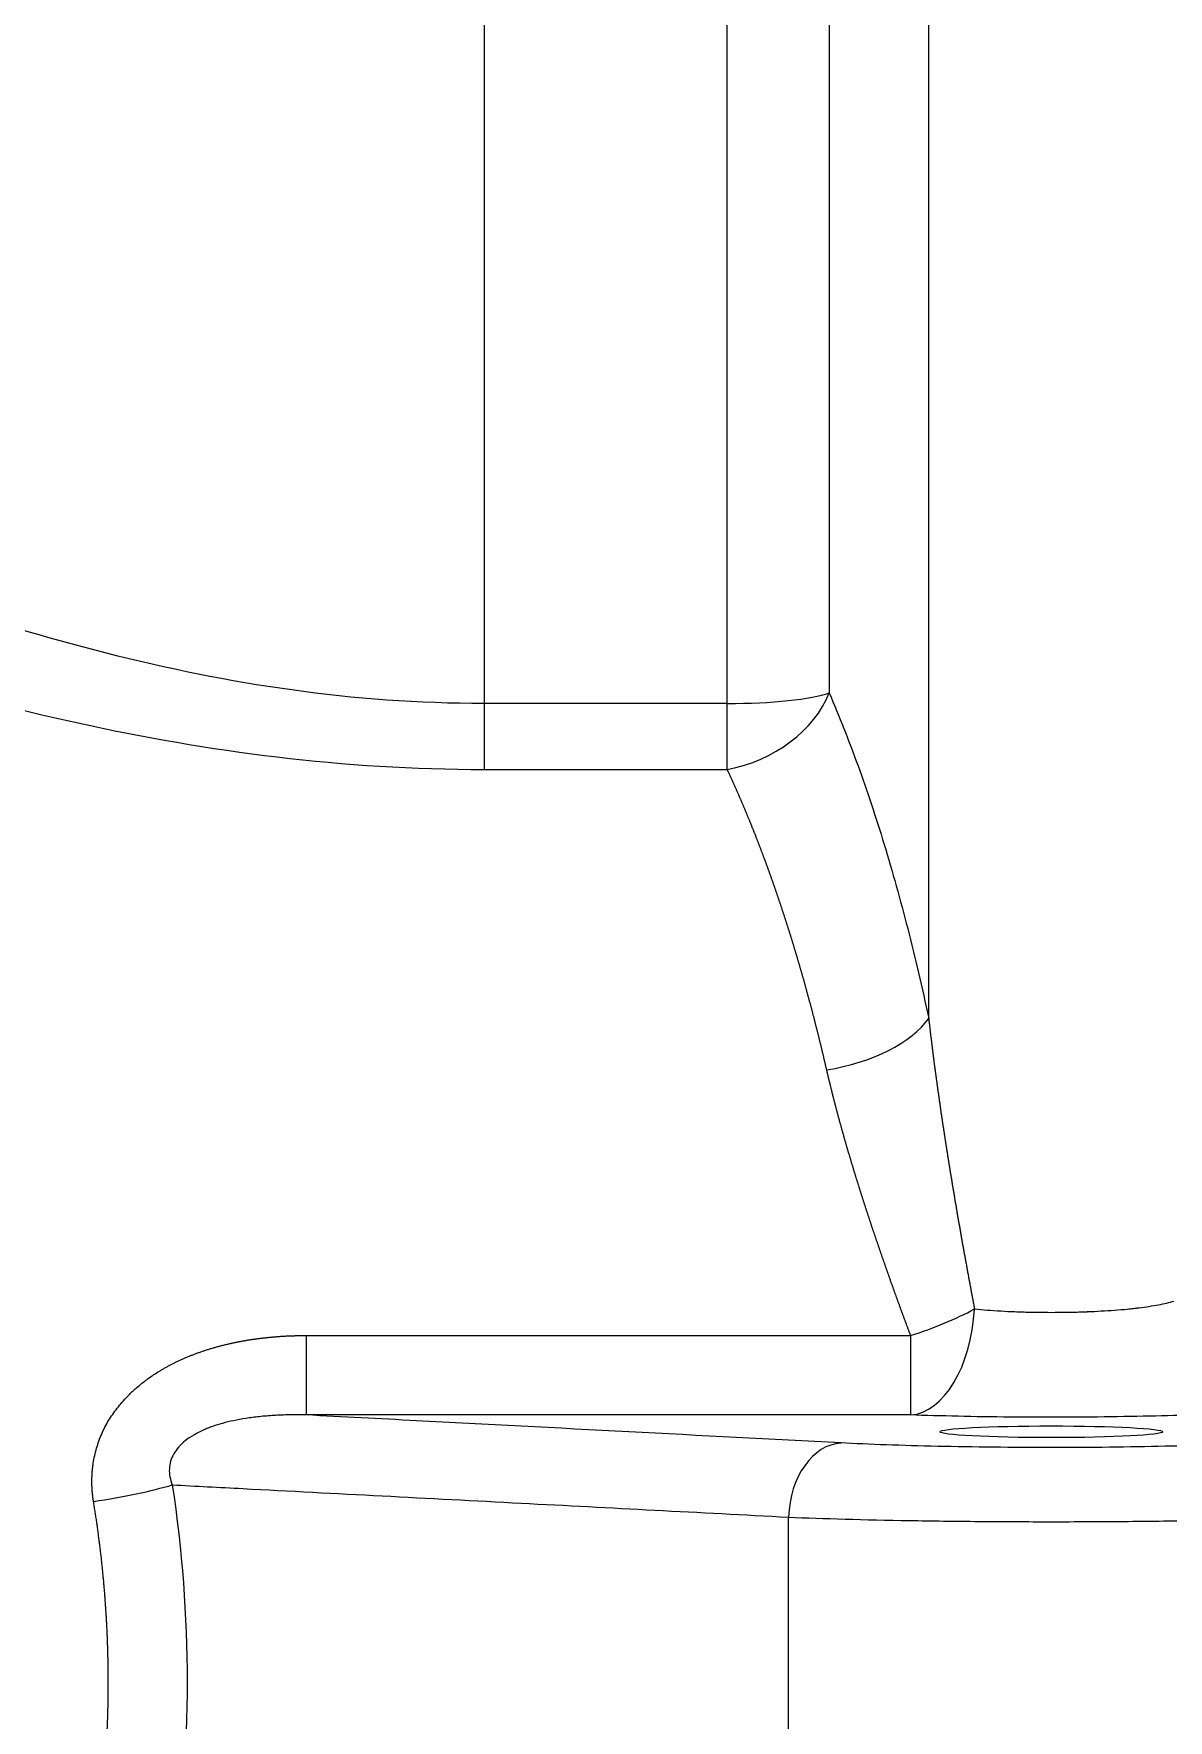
# Model space of a CAD drawing. Header units: millimetres. Extents: x 4664 to 8864, y -38 to 2932.
# Drawn here: x 7835.45 to 7848.75, y 2213.73 to 2233.5 of the extents above; entities that cross this region are included whole.
import ezdxf

# ---------------------------------------------------------------- set-up
doc = ezdxf.new("R2010")
doc.units = ezdxf.units.MM

msp = doc.modelspace()

# ---------------------------------------------------------------- linework, layer by layer
at = {"lineweight": 5}
for p, q in [((7840.732, 2287.073), (7840.732, 2224.879)), ((7843.582, 2224.879), (7843.582, 2287.073)), ((7844.776, 2286.546), (7844.776, 2225.776)), ((7845.942, 2221.962), (7845.942, 2274.057)), ((7843.582, 2225.652), (7840.732, 2225.652)), ((7840.732, 2224.879), (7843.582, 2224.879)), ((7838.645, 2218.243), (7838.645, 2217.312)), ((7838.645, 2218.243), (7845.73, 2218.243)), ((7845.73, 2218.243), (7845.73, 2217.312)), ((7845.73, 2217.312), (7838.645, 2217.312))]:
    msp.add_line(p, q, dxfattribs=at)
for centre, major_axis, ratio, start_param, end_param in [((7843.582, 2225.861), (1.306, 0), 0.160054, 4.712389, 5.867354), ((7843.582, 2225.861), (1.201, 0.512), 0.723925, 4.41285, 5.666922), ((7844.747, 2222.016), (1.278, 0.269), 0.496345, 4.608103, 5.802025), ((7845.73, 2218.616), (1.235, 0.424), 0.271308, 4.619582, 5.266853), ((7845.73, 2218.616), (-0.048, -1.305), 0.574398, 0.063979, 1.544556), ((7844.916, 2216.114), (-0.046, -0.869), 0.706622, 3.215624, 4.749405), ((7836.155, 2216.493), (1.291, 0.194), 0.147239, 4.690227, 5.486706)]:
    msp.add_ellipse(centre, major_axis=major_axis, ratio=ratio, start_param=start_param, end_param=end_param, dxfattribs=at)
msp.add_ellipse((7847.378, 2217.115), major_axis=(1.306, 0), ratio=0.052408, dxfattribs=at)
for points, knots in [([(7840.732, 2225.652), (7839.965, 2225.652), (7839.214, 2225.708), (7837.74, 2225.913), (7837.017, 2226.061), (7835.595, 2226.423), (7834.912, 2226.632), (7833.597, 2227.072), (7832.964, 2227.303), (7831.737, 2227.764), (7831.14, 2227.995), (7830.003, 2228.427), (7829.461, 2228.628), (7828.429, 2228.984), (7827.938, 2229.139), (7827.005, 2229.384), (7826.563, 2229.474), (7826.159, 2229.519)], [0, 0, 0, 0, 0.125, 0.125, 0.25, 0.25, 0.375, 0.375, 0.5, 0.5, 0.625, 0.625, 0.75, 0.75, 0.875, 0.875, 1, 1, 1, 1]), ([(7825.066, 2228.387), (7825.501, 2228.354), (7825.976, 2228.278), (7826.978, 2228.065), (7827.506, 2227.928), (7828.616, 2227.608), (7829.198, 2227.426), (7830.42, 2227.034), (7831.062, 2226.823), (7832.381, 2226.401), (7833.062, 2226.188), (7834.475, 2225.784), (7835.21, 2225.592), (7836.739, 2225.257), (7837.516, 2225.12), (7839.101, 2224.931), (7839.908, 2224.879), (7840.732, 2224.879)], [0, 0, 0, 0, 0.125, 0.125, 0.25, 0.25, 0.375, 0.375, 0.5, 0.5, 0.625, 0.625, 0.75, 0.75, 0.875, 0.875, 1, 1, 1, 1]), ([(7844.776, 2225.776), (7844.894, 2225.503), (7845.006, 2225.218), (7845.221, 2224.626), (7845.323, 2224.318), (7845.517, 2223.682), (7845.609, 2223.353), (7845.783, 2222.673), (7845.865, 2222.323), (7845.942, 2221.962)], [0, 0, 0, 0, 0.25, 0.25, 0.5, 0.5, 0.75, 0.75, 1, 1, 1, 1]), ([(7844.747, 2221.358), (7844.746, 2221.363), (7844.743, 2221.373), (7844.74, 2221.388), (7844.736, 2221.403), (7844.733, 2221.418), (7844.729, 2221.434), (7844.726, 2221.449), (7844.722, 2221.464), (7844.719, 2221.479), (7844.715, 2221.494), (7844.711, 2221.51), (7844.708, 2221.525), (7844.704, 2221.54), (7844.701, 2221.555), (7844.697, 2221.57), (7844.693, 2221.585), (7844.69, 2221.6), (7844.686, 2221.615), (7844.682, 2221.63), (7844.679, 2221.645), (7844.675, 2221.661), (7844.671, 2221.676), (7844.668, 2221.691), (7844.664, 2221.706), (7844.66, 2221.721), (7844.657, 2221.736), (7844.653, 2221.751), (7844.649, 2221.766), (7844.645, 2221.781), (7844.642, 2221.796), (7844.638, 2221.811), (7844.634, 2221.826), (7844.63, 2221.841), (7844.627, 2221.855), (7844.623, 2221.87), (7844.619, 2221.885), (7844.615, 2221.9), (7844.611, 2221.915), (7844.608, 2221.93), (7844.604, 2221.945), (7844.6, 2221.96), (7844.596, 2221.975), (7844.592, 2221.99), (7844.588, 2222.004), (7844.584, 2222.019), (7844.581, 2222.034), (7844.577, 2222.049), (7844.573, 2222.064), (7844.569, 2222.079), (7844.565, 2222.093), (7844.561, 2222.108), (7844.557, 2222.123), (7844.553, 2222.138), (7844.549, 2222.152), (7844.545, 2222.167), (7844.541, 2222.182), (7844.537, 2222.197), (7844.533, 2222.211), (7844.529, 2222.226), (7844.525, 2222.241), (7844.521, 2222.255), (7844.517, 2222.27), (7844.513, 2222.285), (7844.509, 2222.299), (7844.505, 2222.314), (7844.501, 2222.329), (7844.497, 2222.343), (7844.493, 2222.358), (7844.489, 2222.373), (7844.485, 2222.387), (7844.481, 2222.402), (7844.477, 2222.416), (7844.472, 2222.431), (7844.468, 2222.445), (7844.464, 2222.46), (7844.46, 2222.474), (7844.456, 2222.489), (7844.452, 2222.504), (7844.448, 2222.518), (7844.443, 2222.533), (7844.439, 2222.547), (7844.435, 2222.561), (7844.431, 2222.576), (7844.427, 2222.59), (7844.422, 2222.605), (7844.418, 2222.619), (7844.414, 2222.634), (7844.41, 2222.648), (7844.405, 2222.662), (7844.401, 2222.677), (7844.397, 2222.691), (7844.393, 2222.706), (7844.388, 2222.72), (7844.384, 2222.734), (7844.38, 2222.749), (7844.375, 2222.763), (7844.371, 2222.777), (7844.367, 2222.792), (7844.362, 2222.806), (7844.358, 2222.82), (7844.354, 2222.834), (7844.349, 2222.849), (7844.345, 2222.863), (7844.341, 2222.877), (7844.336, 2222.891), (7844.332, 2222.905), (7844.327, 2222.92), (7844.323, 2222.934), (7844.319, 2222.948), (7844.314, 2222.962), (7844.31, 2222.976), (7844.305, 2222.99), (7844.301, 2223.005), (7844.296, 2223.019), (7844.292, 2223.033), (7844.287, 2223.047), (7844.283, 2223.061), (7844.278, 2223.075), (7844.274, 2223.089), (7844.269, 2223.103), (7844.265, 2223.117), (7844.26, 2223.131), (7844.256, 2223.145), (7844.251, 2223.159), (7844.247, 2223.173), (7844.242, 2223.187), (7844.238, 2223.201), (7844.233, 2223.215), (7844.228, 2223.229), (7844.224, 2223.243), (7844.219, 2223.257), (7844.215, 2223.271), (7844.21, 2223.285), (7844.205, 2223.299), (7844.201, 2223.312), (7844.196, 2223.326), (7844.191, 2223.34), (7844.187, 2223.354), (7844.182, 2223.368), (7844.177, 2223.382), (7844.173, 2223.395), (7844.168, 2223.409), (7844.163, 2223.423), (7844.158, 2223.437), (7844.154, 2223.45), (7844.149, 2223.464), (7844.144, 2223.478), (7844.14, 2223.492), (7844.135, 2223.505), (7844.13, 2223.519), (7844.125, 2223.533), (7844.12, 2223.546), (7844.116, 2223.56), (7844.111, 2223.573), (7844.106, 2223.587), (7844.101, 2223.601), (7844.096, 2223.614), (7844.092, 2223.628), (7844.087, 2223.641), (7844.082, 2223.655), (7844.077, 2223.668), (7844.072, 2223.682), (7844.067, 2223.696), (7844.062, 2223.709), (7844.057, 2223.722), (7844.053, 2223.736), (7844.048, 2223.749), (7844.043, 2223.763), (7844.038, 2223.776), (7844.033, 2223.79), (7844.028, 2223.803), (7844.023, 2223.817), (7844.018, 2223.83), (7844.013, 2223.843), (7844.008, 2223.857), (7844.003, 2223.87), (7843.998, 2223.883), (7843.993, 2223.897), (7843.988, 2223.91), (7843.983, 2223.923), (7843.978, 2223.936), (7843.973, 2223.95), (7843.968, 2223.963), (7843.963, 2223.976), (7843.958, 2223.989), (7843.953, 2224.003), (7843.948, 2224.016), (7843.942, 2224.029), (7843.937, 2224.042), (7843.932, 2224.055), (7843.927, 2224.068), (7843.922, 2224.081), (7843.917, 2224.095), (7843.912, 2224.108), (7843.907, 2224.121), (7843.901, 2224.134), (7843.896, 2224.147), (7843.891, 2224.16), (7843.886, 2224.173), (7843.881, 2224.186), (7843.875, 2224.199), (7843.87, 2224.212), (7843.865, 2224.225), (7843.86, 2224.238), (7843.855, 2224.251), (7843.849, 2224.264), (7843.844, 2224.277), (7843.839, 2224.289), (7843.833, 2224.302), (7843.828, 2224.315), (7843.823, 2224.328), (7843.818, 2224.341), (7843.812, 2224.354), (7843.807, 2224.367), (7843.802, 2224.379), (7843.796, 2224.392), (7843.791, 2224.405), (7843.786, 2224.418), (7843.78, 2224.43), (7843.775, 2224.443), (7843.77, 2224.456), (7843.764, 2224.468), (7843.759, 2224.481), (7843.753, 2224.494), (7843.748, 2224.506), (7843.743, 2224.519), (7843.737, 2224.532), (7843.732, 2224.544), (7843.726, 2224.557), (7843.721, 2224.569), (7843.715, 2224.582), (7843.71, 2224.594), (7843.704, 2224.607), (7843.699, 2224.619), (7843.693, 2224.632), (7843.688, 2224.644), (7843.682, 2224.657), (7843.677, 2224.669), (7843.671, 2224.682), (7843.666, 2224.694), (7843.66, 2224.707), (7843.655, 2224.719), (7843.649, 2224.731), (7843.644, 2224.744), (7843.638, 2224.756), (7843.632, 2224.768), (7843.627, 2224.781), (7843.621, 2224.793), (7843.616, 2224.805), (7843.61, 2224.817), (7843.604, 2224.83), (7843.599, 2224.842), (7843.593, 2224.854), (7843.587, 2224.866), (7843.584, 2224.874), (7843.582, 2224.879)], [0, 0, 0, 0, 0.0038, 0.007601, 0.011403, 0.015206, 0.01901, 0.022815, 0.026621, 0.030428, 0.034236, 0.038046, 0.041856, 0.045667, 0.049479, 0.053293, 0.057107, 0.060922, 0.064739, 0.068556, 0.072375, 0.076194, 0.080015, 0.083837, 0.087659, 0.091483, 0.095308, 0.099134, 0.102961, 0.106789, 0.110618, 0.114448, 0.118279, 0.122111, 0.125944, 0.129778, 0.133613, 0.13745, 0.141287, 0.145125, 0.148965, 0.152805, 0.156647, 0.16049, 0.164333, 0.168178, 0.172024, 0.175871, 0.179719, 0.183568, 0.187418, 0.191269, 0.195121, 0.198974, 0.202828, 0.206684, 0.21054, 0.214398, 0.218256, 0.222116, 0.225976, 0.229838, 0.233701, 0.237565, 0.24143, 0.245296, 0.249163, 0.253031, 0.2569, 0.260771, 0.264642, 0.268514, 0.272388, 0.276263, 0.280138, 0.284015, 0.287893, 0.291772, 0.295652, 0.299533, 0.303415, 0.307298, 0.311183, 0.315068, 0.318954, 0.322842, 0.326731, 0.33062, 0.334511, 0.338403, 0.342296, 0.34619, 0.350085, 0.353982, 0.357879, 0.361777, 0.365677, 0.369577, 0.373479, 0.377382, 0.381286, 0.385191, 0.389097, 0.393004, 0.396912, 0.400822, 0.404732, 0.408644, 0.412556, 0.41647, 0.420385, 0.424301, 0.428218, 0.432136, 0.436055, 0.439976, 0.443897, 0.44782, 0.451744, 0.455668, 0.459594, 0.463521, 0.467449, 0.471379, 0.475309, 0.47924, 0.483173, 0.487106, 0.491041, 0.494977, 0.498914, 0.502852, 0.506791, 0.510732, 0.514673, 0.518616, 0.522559, 0.526504, 0.53045, 0.534397, 0.538345, 0.542294, 0.546245, 0.550196, 0.554149, 0.558103, 0.562058, 0.566014, 0.569971, 0.573929, 0.577888, 0.581849, 0.58581, 0.589773, 0.593737, 0.597702, 0.601668, 0.605635, 0.609604, 0.613573, 0.617544, 0.621516, 0.625489, 0.629463, 0.633438, 0.637414, 0.641391, 0.64537, 0.64935, 0.653331, 0.657313, 0.661296, 0.66528, 0.669265, 0.673252, 0.67724, 0.681228, 0.685218, 0.689209, 0.693202, 0.697195, 0.70119, 0.705185, 0.709182, 0.71318, 0.717179, 0.721179, 0.725181, 0.729183, 0.733187, 0.737192, 0.741198, 0.745205, 0.749213, 0.753223, 0.757233, 0.761245, 0.765258, 0.769272, 0.773287, 0.777304, 0.781321, 0.78534, 0.78936, 0.793381, 0.797403, 0.801426, 0.805451, 0.809476, 0.813503, 0.817531, 0.82156, 0.82559, 0.829622, 0.833655, 0.837688, 0.841723, 0.845759, 0.849797, 0.853835, 0.857875, 0.861915, 0.865957, 0.87, 0.874045, 0.87809, 0.882137, 0.886185, 0.890233, 0.894284, 0.898335, 0.902387, 0.906441, 0.910496, 0.914552, 0.918609, 0.922667, 0.926727, 0.930788, 0.934849, 0.938912, 0.942977, 0.947042, 0.951109, 0.955176, 0.959245, 0.963316, 0.967387, 0.971459, 0.975533, 0.979608, 0.983684, 0.987761, 0.99184, 0.995919, 1, 1, 1, 1]), ([(7845.942, 2221.962), (7845.942, 2221.956), (7845.944, 2221.944), (7845.945, 2221.927), (7845.947, 2221.91), (7845.95, 2221.892), (7845.952, 2221.875), (7845.954, 2221.857), (7845.956, 2221.839), (7845.958, 2221.822), (7845.96, 2221.804), (7845.962, 2221.786), (7845.964, 2221.768), (7845.966, 2221.751), (7845.968, 2221.733), (7845.971, 2221.715), (7845.973, 2221.697), (7845.975, 2221.679), (7845.977, 2221.66), (7845.98, 2221.642), (7845.982, 2221.624), (7845.984, 2221.606), (7845.986, 2221.588), (7845.989, 2221.569), (7845.991, 2221.551), (7845.993, 2221.532), (7845.996, 2221.514), (7845.998, 2221.495), (7846.001, 2221.477), (7846.003, 2221.458), (7846.005, 2221.44), (7846.008, 2221.421), (7846.01, 2221.402), (7846.013, 2221.383), (7846.015, 2221.364), (7846.018, 2221.345), (7846.02, 2221.327), (7846.023, 2221.308), (7846.025, 2221.288), (7846.028, 2221.269), (7846.031, 2221.25), (7846.033, 2221.231), (7846.036, 2221.212), (7846.039, 2221.193), (7846.041, 2221.173), (7846.044, 2221.154), (7846.047, 2221.134), (7846.049, 2221.115), (7846.052, 2221.095), (7846.055, 2221.076), (7846.058, 2221.056), (7846.06, 2221.037), (7846.063, 2221.017), (7846.066, 2220.997), (7846.069, 2220.977), (7846.072, 2220.957), (7846.075, 2220.937), (7846.077, 2220.917), (7846.08, 2220.897), (7846.083, 2220.877), (7846.086, 2220.857), (7846.089, 2220.837), (7846.092, 2220.817), (7846.095, 2220.797), (7846.098, 2220.776), (7846.101, 2220.756), (7846.104, 2220.736), (7846.107, 2220.715), (7846.11, 2220.695), (7846.114, 2220.674), (7846.117, 2220.654), (7846.12, 2220.633), (7846.123, 2220.612), (7846.126, 2220.592), (7846.129, 2220.571), (7846.133, 2220.55), (7846.136, 2220.529), (7846.139, 2220.508), (7846.142, 2220.487), (7846.146, 2220.466), (7846.149, 2220.445), (7846.152, 2220.424), (7846.155, 2220.403), (7846.159, 2220.382), (7846.162, 2220.361), (7846.166, 2220.339), (7846.169, 2220.318), (7846.172, 2220.297), (7846.176, 2220.275), (7846.179, 2220.254), (7846.183, 2220.232), (7846.186, 2220.211), (7846.19, 2220.189), (7846.193, 2220.167), (7846.197, 2220.145), (7846.2, 2220.124), (7846.204, 2220.102), (7846.208, 2220.08), (7846.211, 2220.058), (7846.215, 2220.036), (7846.218, 2220.014), (7846.222, 2219.992), (7846.226, 2219.97), (7846.229, 2219.948), (7846.233, 2219.926), (7846.237, 2219.903), (7846.241, 2219.881), (7846.244, 2219.859), (7846.248, 2219.836), (7846.252, 2219.814), (7846.256, 2219.791), (7846.26, 2219.769), (7846.264, 2219.746), (7846.267, 2219.723), (7846.271, 2219.701), (7846.275, 2219.678), (7846.279, 2219.655), (7846.283, 2219.632), (7846.287, 2219.609), (7846.291, 2219.587), (7846.295, 2219.564), (7846.299, 2219.541), (7846.303, 2219.517), (7846.307, 2219.494), (7846.311, 2219.471), (7846.315, 2219.448), (7846.319, 2219.425), (7846.323, 2219.401), (7846.328, 2219.378), (7846.332, 2219.355), (7846.336, 2219.331), (7846.34, 2219.308), (7846.344, 2219.284), (7846.349, 2219.26), (7846.353, 2219.237), (7846.357, 2219.213), (7846.361, 2219.189), (7846.366, 2219.165), (7846.37, 2219.142), (7846.374, 2219.118), (7846.379, 2219.094), (7846.383, 2219.07), (7846.387, 2219.046), (7846.392, 2219.022), (7846.396, 2218.997), (7846.401, 2218.973), (7846.405, 2218.949), (7846.409, 2218.925), (7846.414, 2218.9), (7846.418, 2218.876), (7846.423, 2218.852), (7846.428, 2218.827), (7846.432, 2218.803), (7846.437, 2218.778), (7846.441, 2218.753), (7846.446, 2218.729), (7846.45, 2218.704), (7846.455, 2218.679), (7846.46, 2218.654), (7846.464, 2218.629), (7846.469, 2218.605), (7846.474, 2218.58), (7846.477, 2218.563), (7846.478, 2218.555)], [0, 0, 0, 0, 0.005187, 0.010387, 0.0156, 0.020825, 0.026064, 0.031314, 0.036578, 0.041854, 0.047143, 0.052445, 0.05776, 0.063087, 0.068427, 0.073779, 0.079145, 0.084523, 0.089914, 0.095318, 0.100734, 0.106163, 0.111605, 0.11706, 0.122527, 0.128007, 0.1335, 0.139006, 0.144525, 0.150056, 0.1556, 0.161157, 0.166726, 0.172308, 0.177903, 0.183511, 0.189132, 0.194765, 0.200411, 0.20607, 0.211742, 0.217427, 0.223124, 0.228834, 0.234557, 0.240293, 0.246041, 0.251802, 0.257576, 0.263363, 0.269163, 0.274975, 0.2808, 0.286638, 0.292489, 0.298353, 0.304229, 0.310119, 0.316021, 0.321936, 0.327863, 0.333804, 0.339757, 0.345723, 0.351702, 0.357694, 0.363699, 0.369716, 0.375746, 0.381789, 0.387845, 0.393914, 0.399995, 0.40609, 0.412197, 0.418317, 0.42445, 0.430596, 0.436754, 0.442926, 0.44911, 0.455307, 0.461517, 0.46774, 0.473975, 0.480224, 0.486485, 0.492759, 0.499046, 0.505346, 0.511659, 0.517984, 0.524323, 0.530674, 0.537038, 0.543415, 0.549805, 0.556207, 0.562623, 0.569051, 0.575493, 0.581947, 0.588414, 0.594894, 0.601386, 0.607892, 0.61441, 0.620942, 0.627486, 0.634043, 0.640613, 0.647196, 0.653791, 0.6604, 0.667021, 0.673656, 0.680303, 0.686963, 0.693636, 0.700321, 0.70702, 0.713732, 0.720456, 0.727193, 0.733944, 0.740707, 0.747483, 0.754271, 0.761073, 0.767888, 0.774715, 0.781556, 0.788409, 0.795275, 0.802154, 0.809046, 0.815951, 0.822868, 0.829799, 0.836742, 0.843699, 0.850668, 0.85765, 0.864645, 0.871653, 0.878674, 0.885708, 0.892754, 0.899814, 0.906886, 0.913971, 0.921069, 0.92818, 0.935304, 0.942441, 0.949591, 0.956754, 0.963929, 0.971117, 0.978319, 0.985533, 0.99276, 1, 1, 1, 1]), ([(7845.73, 2218.243), (7845.728, 2218.249), (7845.724, 2218.26), (7845.718, 2218.277), (7845.711, 2218.294), (7845.705, 2218.311), (7845.699, 2218.328), (7845.693, 2218.345), (7845.686, 2218.361), (7845.68, 2218.378), (7845.674, 2218.395), (7845.668, 2218.412), (7845.662, 2218.428), (7845.655, 2218.445), (7845.649, 2218.462), (7845.643, 2218.478), (7845.637, 2218.495), (7845.631, 2218.511), (7845.625, 2218.528), (7845.619, 2218.544), (7845.613, 2218.561), (7845.607, 2218.577), (7845.601, 2218.594), (7845.595, 2218.61), (7845.589, 2218.627), (7845.583, 2218.643), (7845.577, 2218.659), (7845.571, 2218.676), (7845.565, 2218.692), (7845.559, 2218.708), (7845.553, 2218.725), (7845.548, 2218.741), (7845.542, 2218.757), (7845.536, 2218.773), (7845.53, 2218.789), (7845.524, 2218.805), (7845.519, 2218.822), (7845.513, 2218.838), (7845.507, 2218.854), (7845.501, 2218.87), (7845.496, 2218.886), (7845.49, 2218.902), (7845.484, 2218.918), (7845.479, 2218.934), (7845.473, 2218.95), (7845.467, 2218.965), (7845.462, 2218.981), (7845.456, 2218.997), (7845.451, 2219.013), (7845.445, 2219.029), (7845.44, 2219.045), (7845.434, 2219.06), (7845.429, 2219.076), (7845.423, 2219.092), (7845.418, 2219.107), (7845.412, 2219.123), (7845.407, 2219.139), (7845.401, 2219.154), (7845.396, 2219.17), (7845.391, 2219.185), (7845.385, 2219.201), (7845.38, 2219.217), (7845.374, 2219.232), (7845.369, 2219.247), (7845.364, 2219.263), (7845.359, 2219.278), (7845.353, 2219.294), (7845.348, 2219.309), (7845.343, 2219.324), (7845.338, 2219.34), (7845.332, 2219.355), (7845.327, 2219.37), (7845.322, 2219.386), (7845.317, 2219.401), (7845.312, 2219.416), (7845.307, 2219.431), (7845.302, 2219.446), (7845.296, 2219.461), (7845.291, 2219.476), (7845.286, 2219.492), (7845.281, 2219.507), (7845.276, 2219.522), (7845.271, 2219.537), (7845.266, 2219.552), (7845.261, 2219.567), (7845.256, 2219.582), (7845.251, 2219.596), (7845.247, 2219.611), (7845.242, 2219.626), (7845.237, 2219.641), (7845.232, 2219.656), (7845.227, 2219.671), (7845.222, 2219.685), (7845.217, 2219.7), (7845.213, 2219.715), (7845.208, 2219.73), (7845.203, 2219.744), (7845.198, 2219.759), (7845.194, 2219.774), (7845.189, 2219.788), (7845.184, 2219.803), (7845.18, 2219.817), (7845.175, 2219.832), (7845.17, 2219.846), (7845.166, 2219.861), (7845.161, 2219.875), (7845.156, 2219.89), (7845.152, 2219.904), (7845.147, 2219.918), (7845.143, 2219.933), (7845.138, 2219.947), (7845.134, 2219.961), (7845.129, 2219.976), (7845.125, 2219.99), (7845.12, 2220.004), (7845.116, 2220.018), (7845.111, 2220.033), (7845.107, 2220.047), (7845.102, 2220.061), (7845.098, 2220.075), (7845.094, 2220.089), (7845.089, 2220.103), (7845.085, 2220.117), (7845.081, 2220.131), (7845.076, 2220.145), (7845.072, 2220.159), (7845.068, 2220.173), (7845.064, 2220.187), (7845.059, 2220.201), (7845.055, 2220.215), (7845.051, 2220.229), (7845.047, 2220.243), (7845.043, 2220.257), (7845.038, 2220.27), (7845.034, 2220.284), (7845.03, 2220.298), (7845.026, 2220.312), (7845.022, 2220.325), (7845.018, 2220.339), (7845.014, 2220.353), (7845.01, 2220.366), (7845.006, 2220.38), (7845.002, 2220.393), (7844.998, 2220.407), (7844.994, 2220.421), (7844.99, 2220.434), (7844.986, 2220.448), (7844.982, 2220.461), (7844.978, 2220.474), (7844.974, 2220.488), (7844.971, 2220.501), (7844.967, 2220.515), (7844.963, 2220.528), (7844.959, 2220.541), (7844.955, 2220.555), (7844.951, 2220.568), (7844.948, 2220.581), (7844.944, 2220.594), (7844.94, 2220.608), (7844.936, 2220.621), (7844.933, 2220.634), (7844.929, 2220.647), (7844.925, 2220.66), (7844.922, 2220.673), (7844.918, 2220.686), (7844.915, 2220.699), (7844.911, 2220.712), (7844.907, 2220.725), (7844.904, 2220.738), (7844.9, 2220.751), (7844.897, 2220.764), (7844.893, 2220.777), (7844.89, 2220.79), (7844.886, 2220.803), (7844.883, 2220.816), (7844.879, 2220.828), (7844.876, 2220.841), (7844.872, 2220.854), (7844.869, 2220.867), (7844.866, 2220.879), (7844.862, 2220.892), (7844.859, 2220.905), (7844.856, 2220.917), (7844.852, 2220.93), (7844.849, 2220.943), (7844.846, 2220.955), (7844.843, 2220.968), (7844.839, 2220.98), (7844.836, 2220.993), (7844.833, 2221.005), (7844.83, 2221.018), (7844.826, 2221.03), (7844.823, 2221.043), (7844.82, 2221.055), (7844.817, 2221.067), (7844.814, 2221.08), (7844.811, 2221.092), (7844.808, 2221.104), (7844.805, 2221.117), (7844.802, 2221.129), (7844.799, 2221.141), (7844.796, 2221.153), (7844.793, 2221.166), (7844.79, 2221.178), (7844.787, 2221.19), (7844.784, 2221.202), (7844.781, 2221.214), (7844.778, 2221.226), (7844.775, 2221.238), (7844.772, 2221.25), (7844.769, 2221.262), (7844.766, 2221.274), (7844.764, 2221.286), (7844.761, 2221.298), (7844.758, 2221.31), (7844.755, 2221.322), (7844.752, 2221.334), (7844.75, 2221.346), (7844.748, 2221.354), (7844.747, 2221.358)], [0, 0, 0, 0, 0.005293, 0.01058, 0.015861, 0.021134, 0.026402, 0.031663, 0.036918, 0.042166, 0.047407, 0.052642, 0.057871, 0.063093, 0.068309, 0.073519, 0.078722, 0.083918, 0.089108, 0.094292, 0.099469, 0.10464, 0.109804, 0.114962, 0.120113, 0.125258, 0.130397, 0.135529, 0.140655, 0.145774, 0.150887, 0.155993, 0.161093, 0.166187, 0.171274, 0.176354, 0.181429, 0.186497, 0.191558, 0.196613, 0.201662, 0.206704, 0.21174, 0.216769, 0.221792, 0.226809, 0.231819, 0.236823, 0.241821, 0.246812, 0.251796, 0.256775, 0.261746, 0.266712, 0.271671, 0.276624, 0.28157, 0.28651, 0.291443, 0.296371, 0.301291, 0.306206, 0.311114, 0.316015, 0.320911, 0.3258, 0.330682, 0.335558, 0.340428, 0.345292, 0.350149, 0.355, 0.359844, 0.364682, 0.369514, 0.374339, 0.379158, 0.383971, 0.388777, 0.393577, 0.39837, 0.403158, 0.407938, 0.412713, 0.417481, 0.422243, 0.426999, 0.431748, 0.436491, 0.441227, 0.445958, 0.450682, 0.455399, 0.460111, 0.464816, 0.469514, 0.474207, 0.478893, 0.483572, 0.488246, 0.492913, 0.497574, 0.502228, 0.506877, 0.511518, 0.516154, 0.520783, 0.525406, 0.530023, 0.534634, 0.539238, 0.543836, 0.548427, 0.553013, 0.557592, 0.562165, 0.566731, 0.571291, 0.575845, 0.580393, 0.584935, 0.58947, 0.593999, 0.598521, 0.603038, 0.607548, 0.612052, 0.61655, 0.621041, 0.625526, 0.630005, 0.634478, 0.638944, 0.643404, 0.647858, 0.652306, 0.656748, 0.661183, 0.665612, 0.670035, 0.674452, 0.678862, 0.683266, 0.687664, 0.692056, 0.696442, 0.700821, 0.705194, 0.709561, 0.713922, 0.718277, 0.722625, 0.726967, 0.731303, 0.735633, 0.739957, 0.744274, 0.748586, 0.752891, 0.75719, 0.761482, 0.765769, 0.770049, 0.774324, 0.778592, 0.782854, 0.78711, 0.791359, 0.795603, 0.79984, 0.804071, 0.808297, 0.812515, 0.816728, 0.820935, 0.825136, 0.82933, 0.833518, 0.8377, 0.841876, 0.846046, 0.85021, 0.854368, 0.858519, 0.862665, 0.866804, 0.870938, 0.875065, 0.879186, 0.883301, 0.88741, 0.891513, 0.895609, 0.8997, 0.903785, 0.907863, 0.911936, 0.916002, 0.920062, 0.924117, 0.928165, 0.932207, 0.936243, 0.940273, 0.944297, 0.948315, 0.952327, 0.956333, 0.960333, 0.964327, 0.968314, 0.972296, 0.976272, 0.980242, 0.984205, 0.988163, 0.992115, 0.99606, 1, 1, 1, 1]), ([(7846.478, 2218.555), (7846.527, 2218.55), (7846.577, 2218.545), (7846.68, 2218.538), (7846.733, 2218.534), (7846.842, 2218.528), (7846.897, 2218.525), (7847.009, 2218.521), (7847.066, 2218.519), (7847.18, 2218.517), (7847.238, 2218.516), (7847.353, 2218.515), (7847.41, 2218.515), (7847.525, 2218.516), (7847.582, 2218.516), (7847.666, 2218.518), (7847.694, 2218.519), (7847.736, 2218.52), (7847.756, 2218.521), (7847.781, 2218.522), (7847.793, 2218.522), (7847.799, 2218.523), (7847.802, 2218.523), (7847.803, 2218.523), (7847.804, 2218.523), (7847.804, 2218.523), (7847.804, 2218.523), (7847.858, 2218.525), (7847.912, 2218.528), (7848.017, 2218.534), (7848.069, 2218.537), (7848.171, 2218.545), (7848.221, 2218.549), (7848.293, 2218.556), (7848.317, 2218.559), (7848.352, 2218.562), (7848.37, 2218.564), (7848.39, 2218.567), (7848.399, 2218.568), (7848.404, 2218.569), (7848.407, 2218.569), (7848.408, 2218.569), (7848.409, 2218.569), (7848.409, 2218.569), (7848.409, 2218.569), (7848.409, 2218.569), (7848.409, 2218.569), (7848.409, 2218.569), (7848.449, 2218.574), (7848.488, 2218.579), (7848.563, 2218.591), (7848.6, 2218.597), (7848.668, 2218.61), (7848.701, 2218.617), (7848.762, 2218.632), (7848.79, 2218.64), (7848.815, 2218.648)], [0, 0, 0, 0, 0.0625, 0.0625, 0.125, 0.125, 0.1875, 0.1875, 0.25, 0.25, 0.3125, 0.3125, 0.375, 0.375, 0.4375, 0.4375, 0.46875, 0.46875, 0.484375, 0.492188, 0.496094, 0.498047, 0.499023, 0.499512, 0.499756, 0.499756, 0.5, 0.5, 0.5625, 0.5625, 0.625, 0.625, 0.6875, 0.6875, 0.71875, 0.71875, 0.734375, 0.742188, 0.746094, 0.748047, 0.749023, 0.749512, 0.749756, 0.749878, 0.749939, 0.749969, 0.749969, 0.75, 0.75, 0.8125, 0.8125, 0.875, 0.875, 0.9375, 0.9375, 1, 1, 1, 1]), ([(7836.155, 2216.298), (7836.154, 2216.3), (7836.154, 2216.304), (7836.153, 2216.309), (7836.152, 2216.314), (7836.151, 2216.319), (7836.151, 2216.325), (7836.15, 2216.33), (7836.149, 2216.335), (7836.148, 2216.341), (7836.148, 2216.346), (7836.147, 2216.351), (7836.146, 2216.357), (7836.146, 2216.362), (7836.145, 2216.367), (7836.145, 2216.372), (7836.144, 2216.378), (7836.143, 2216.383), (7836.143, 2216.388), (7836.142, 2216.394), (7836.142, 2216.399), (7836.141, 2216.404), (7836.141, 2216.409), (7836.14, 2216.415), (7836.14, 2216.42), (7836.14, 2216.425), (7836.139, 2216.431), (7836.139, 2216.436), (7836.138, 2216.441), (7836.138, 2216.446), (7836.138, 2216.452), (7836.138, 2216.457), (7836.137, 2216.462), (7836.137, 2216.468), (7836.137, 2216.473), (7836.137, 2216.478), (7836.136, 2216.483), (7836.136, 2216.489), (7836.136, 2216.494), (7836.136, 2216.499), (7836.136, 2216.505), (7836.136, 2216.51), (7836.136, 2216.515), (7836.136, 2216.52), (7836.136, 2216.526), (7836.136, 2216.531), (7836.136, 2216.536), (7836.136, 2216.541), (7836.136, 2216.547), (7836.136, 2216.552), (7836.136, 2216.557), (7836.136, 2216.563), (7836.136, 2216.568), (7836.136, 2216.573), (7836.136, 2216.578), (7836.137, 2216.584), (7836.137, 2216.589), (7836.137, 2216.594), (7836.137, 2216.6), (7836.138, 2216.605), (7836.138, 2216.61), (7836.138, 2216.615), (7836.138, 2216.621), (7836.139, 2216.626), (7836.139, 2216.631), (7836.14, 2216.636), (7836.14, 2216.642), (7836.14, 2216.647), (7836.141, 2216.652), (7836.141, 2216.657), (7836.142, 2216.663), (7836.142, 2216.668), (7836.143, 2216.673), (7836.143, 2216.679), (7836.144, 2216.684), (7836.144, 2216.689), (7836.145, 2216.694), (7836.146, 2216.7), (7836.146, 2216.705), (7836.147, 2216.71), (7836.148, 2216.715), (7836.148, 2216.721), (7836.149, 2216.726), (7836.15, 2216.731), (7836.151, 2216.736), (7836.151, 2216.742), (7836.156, 2216.775), (7836.168, 2216.836), (7836.19, 2216.922), (7836.217, 2217.007), (7836.25, 2217.089), (7836.288, 2217.169), (7836.331, 2217.246), (7836.379, 2217.32), (7836.432, 2217.392), (7836.489, 2217.463), (7836.545, 2217.523), (7836.597, 2217.575), (7836.644, 2217.618), (7836.692, 2217.659), (7836.743, 2217.7), (7836.795, 2217.739), (7836.849, 2217.776), (7836.896, 2217.807), (7836.935, 2217.831), (7836.967, 2217.85), (7837, 2217.869), (7837.032, 2217.887), (7837.065, 2217.904), (7837.099, 2217.921), (7837.133, 2217.938), (7837.168, 2217.954), (7837.203, 2217.97), (7837.238, 2217.986), (7837.274, 2218.001), (7837.311, 2218.015), (7837.347, 2218.029), (7837.385, 2218.043), (7837.423, 2218.056), (7837.461, 2218.069), (7837.499, 2218.081), (7837.539, 2218.093), (7837.578, 2218.105), (7837.618, 2218.116), (7837.659, 2218.126), (7837.7, 2218.137), (7837.732, 2218.144), (7837.757, 2218.15), (7837.773, 2218.153), (7837.789, 2218.157), (7837.805, 2218.16), (7837.821, 2218.164), (7837.837, 2218.167), (7837.854, 2218.17), (7837.87, 2218.173), (7837.886, 2218.177), (7837.903, 2218.18), (7837.919, 2218.182), (7837.936, 2218.185), (7837.952, 2218.188), (7837.969, 2218.191), (7837.985, 2218.194), (7838.002, 2218.196), (7838.018, 2218.199), (7838.035, 2218.201), (7838.052, 2218.203), (7838.069, 2218.206), (7838.085, 2218.208), (7838.102, 2218.21), (7838.119, 2218.212), (7838.136, 2218.214), (7838.153, 2218.216), (7838.17, 2218.218), (7838.187, 2218.22), (7838.204, 2218.222), (7838.221, 2218.224), (7838.239, 2218.225), (7838.256, 2218.227), (7838.273, 2218.228), (7838.29, 2218.23), (7838.308, 2218.231), (7838.325, 2218.232), (7838.342, 2218.233), (7838.36, 2218.235), (7838.377, 2218.236), (7838.395, 2218.237), (7838.413, 2218.238), (7838.43, 2218.238), (7838.448, 2218.239), (7838.466, 2218.24), (7838.483, 2218.241), (7838.501, 2218.241), (7838.519, 2218.242), (7838.537, 2218.242), (7838.555, 2218.243), (7838.573, 2218.243), (7838.591, 2218.243), (7838.609, 2218.243), (7838.627, 2218.243), (7838.639, 2218.243), (7838.645, 2218.243)], [0, 0, 0, 0, 0.001488, 0.002975, 0.004461, 0.005946, 0.00743, 0.008914, 0.010397, 0.011879, 0.01336, 0.014841, 0.01632, 0.0178, 0.019278, 0.020756, 0.022233, 0.02371, 0.025186, 0.026662, 0.028137, 0.029611, 0.031085, 0.032559, 0.034032, 0.035505, 0.036977, 0.038449, 0.03992, 0.041391, 0.042862, 0.044332, 0.045802, 0.047272, 0.048742, 0.050211, 0.05168, 0.053149, 0.054618, 0.056086, 0.057555, 0.059023, 0.060491, 0.061959, 0.063427, 0.064895, 0.066363, 0.067831, 0.069299, 0.070767, 0.072235, 0.073703, 0.075172, 0.07664, 0.078108, 0.079577, 0.081046, 0.082515, 0.083984, 0.085454, 0.086924, 0.088394, 0.089864, 0.091335, 0.092806, 0.094277, 0.095749, 0.097221, 0.098693, 0.100166, 0.10164, 0.103114, 0.104588, 0.106063, 0.107539, 0.109015, 0.110491, 0.111968, 0.113446, 0.114925, 0.116404, 0.117884, 0.119364, 0.120845, 0.122327, 0.12381, 0.125293, 0.150438, 0.175352, 0.200136, 0.224892, 0.249724, 0.274044, 0.298615, 0.323524, 0.348854, 0.374685, 0.392282, 0.409952, 0.427718, 0.445599, 0.463618, 0.481795, 0.500149, 0.51035, 0.520592, 0.530878, 0.541211, 0.551594, 0.562029, 0.57252, 0.583068, 0.593676, 0.604347, 0.615083, 0.625887, 0.636761, 0.647707, 0.658729, 0.669827, 0.681004, 0.692262, 0.703604, 0.715032, 0.726547, 0.738151, 0.749847, 0.754354, 0.758867, 0.763387, 0.767914, 0.772448, 0.776988, 0.781536, 0.786091, 0.790652, 0.795222, 0.799798, 0.804382, 0.808974, 0.813574, 0.818181, 0.822797, 0.82742, 0.832051, 0.836691, 0.841339, 0.845996, 0.850661, 0.855334, 0.860017, 0.864708, 0.869408, 0.874117, 0.878835, 0.883562, 0.888299, 0.893044, 0.8978, 0.902565, 0.907339, 0.912123, 0.916917, 0.921721, 0.926535, 0.931359, 0.936193, 0.941038, 0.945893, 0.950758, 0.955633, 0.96052, 0.965416, 0.970324, 0.975242, 0.980172, 0.985112, 0.990064, 0.995026, 1, 1, 1, 1]), ([(7838.645, 2217.312), (7838.578, 2217.314), (7838.513, 2217.314), (7838.387, 2217.312), (7838.327, 2217.309), (7838.209, 2217.302), (7838.152, 2217.298), (7838.043, 2217.286), (7837.991, 2217.279), (7837.89, 2217.264), (7837.842, 2217.255), (7837.751, 2217.235), (7837.707, 2217.225), (7837.625, 2217.202), (7837.586, 2217.19), (7837.531, 2217.171), (7837.504, 2217.161), (7837.475, 2217.149), (7837.46, 2217.143), (7837.453, 2217.14), (7837.45, 2217.138), (7837.448, 2217.138), (7837.447, 2217.137), (7837.447, 2217.137), (7837.447, 2217.137), (7837.446, 2217.137), (7837.446, 2217.137), (7837.446, 2217.137), (7837.446, 2217.137), (7837.446, 2217.137), (7837.404, 2217.118), (7837.365, 2217.098), (7837.293, 2217.056), (7837.26, 2217.034), (7837.201, 2216.986), (7837.175, 2216.962), (7837.13, 2216.91), (7837.111, 2216.883), (7837.08, 2216.828), (7837.067, 2216.8), (7837.05, 2216.741), (7837.045, 2216.711), (7837.042, 2216.65), (7837.044, 2216.619), (7837.056, 2216.557), (7837.065, 2216.525), (7837.078, 2216.493)], [0, 0, 0, 0, 0.0625, 0.0625, 0.125, 0.125, 0.1875, 0.1875, 0.25, 0.25, 0.3125, 0.3125, 0.375, 0.375, 0.4375, 0.4375, 0.46875, 0.484375, 0.492188, 0.496094, 0.498047, 0.499023, 0.499512, 0.499756, 0.499878, 0.499939, 0.499969, 0.499985, 0.499985, 0.5, 0.5, 0.5625, 0.5625, 0.625, 0.625, 0.6875, 0.6875, 0.75, 0.75, 0.8125, 0.8125, 0.875, 0.875, 0.9375, 0.9375, 1, 1, 1, 1]), ([(7844.916, 2216.984), (7844.505, 2217.005), (7844.095, 2217.027), (7842.846, 2217.092), (7842.007, 2217.136), (7840.757, 2217.202), (7840.347, 2217.223), (7839.506, 2217.267), (7839.076, 2217.29), (7838.645, 2217.312)], [0, 0, 0, 0, 0.196221, 0.196221, 0.597749, 0.597749, 0.793971, 0.793971, 1, 1, 1, 1]), ([(7850.009, 2217.375), (7849.837, 2217.355), (7849.583, 2217.337), (7849.101, 2217.315), (7848.928, 2217.308), (7848.556, 2217.298), (7848.356, 2217.294), (7847.747, 2217.285), (7847.312, 2217.283), (7846.688, 2217.289), (7846.481, 2217.292), (7846.09, 2217.301), (7845.905, 2217.306), (7845.73, 2217.312)], [0, 0, 0, 0, 0.25, 0.25, 0.375, 0.375, 0.5, 0.5, 0.75, 0.75, 0.875, 0.875, 1, 1, 1, 1]), ([(7849.841, 2216.984), (7849.678, 2216.975), (7849.502, 2216.968), (7849.125, 2216.954), (7848.922, 2216.949), (7848.5, 2216.94), (7848.283, 2216.936), (7847.837, 2216.931), (7847.606, 2216.93), (7846.925, 2216.93), (7846.467, 2216.935), (7845.629, 2216.953), (7845.241, 2216.967), (7844.916, 2216.984)], [0, 0, 0, 0, 0.125, 0.125, 0.25, 0.25, 0.375, 0.375, 0.5, 0.5, 0.75, 0.75, 1, 1, 1, 1]), ([(7837.078, 2216.493), (7837.354, 2216.478), (7837.63, 2216.464), (7838.993, 2216.392), (7840.08, 2216.335), (7842.212, 2216.224), (7843.256, 2216.169), (7844.3, 2216.114)], [0, 0, 0, 0, 0.114698, 0.114698, 0.566236, 0.566236, 1, 1, 1, 1]), ([(7837.078, 2216.493), (7837.193, 2215.73), (7837.251, 2214.961), (7837.251, 2213.407), (7837.193, 2212.631), (7837.078, 2211.869)], [0, 0, 0, 0, 0.5, 0.5, 1, 1, 1, 1]), ([(7836.155, 2212.063), (7836.156, 2212.068), (7836.157, 2212.077), (7836.159, 2212.092), (7836.162, 2212.106), (7836.164, 2212.121), (7836.166, 2212.135), (7836.169, 2212.149), (7836.171, 2212.164), (7836.173, 2212.178), (7836.175, 2212.193), (7836.178, 2212.207), (7836.18, 2212.222), (7836.182, 2212.236), (7836.184, 2212.251), (7836.186, 2212.265), (7836.189, 2212.279), (7836.191, 2212.294), (7836.193, 2212.308), (7836.195, 2212.323), (7836.197, 2212.337), (7836.199, 2212.352), (7836.201, 2212.366), (7836.203, 2212.381), (7836.205, 2212.395), (7836.207, 2212.41), (7836.209, 2212.424), (7836.211, 2212.439), (7836.213, 2212.453), (7836.215, 2212.467), (7836.217, 2212.482), (7836.219, 2212.496), (7836.22, 2212.511), (7836.222, 2212.525), (7836.224, 2212.54), (7836.226, 2212.554), (7836.228, 2212.569), (7836.23, 2212.583), (7836.231, 2212.598), (7836.233, 2212.612), (7836.235, 2212.627), (7836.237, 2212.641), (7836.238, 2212.656), (7836.24, 2212.67), (7836.242, 2212.685), (7836.243, 2212.699), (7836.245, 2212.714), (7836.247, 2212.728), (7836.248, 2212.743), (7836.25, 2212.757), (7836.251, 2212.772), (7836.253, 2212.786), (7836.255, 2212.801), (7836.256, 2212.815), (7836.258, 2212.83), (7836.259, 2212.844), (7836.261, 2212.859), (7836.262, 2212.873), (7836.264, 2212.888), (7836.265, 2212.902), (7836.266, 2212.917), (7836.268, 2212.931), (7836.269, 2212.946), (7836.271, 2212.96), (7836.272, 2212.975), (7836.273, 2212.989), (7836.275, 2213.004), (7836.276, 2213.018), (7836.277, 2213.033), (7836.278, 2213.047), (7836.28, 2213.062), (7836.281, 2213.076), (7836.282, 2213.091), (7836.283, 2213.105), (7836.285, 2213.12), (7836.286, 2213.134), (7836.287, 2213.149), (7836.288, 2213.163), (7836.289, 2213.178), (7836.29, 2213.192), (7836.291, 2213.207), (7836.292, 2213.221), (7836.294, 2213.236), (7836.295, 2213.25), (7836.296, 2213.265), (7836.297, 2213.28), (7836.298, 2213.294), (7836.299, 2213.309), (7836.3, 2213.323), (7836.301, 2213.338), (7836.301, 2213.352), (7836.302, 2213.367), (7836.303, 2213.381), (7836.304, 2213.396), (7836.305, 2213.41), (7836.306, 2213.425), (7836.307, 2213.439), (7836.308, 2213.454), (7836.308, 2213.468), (7836.309, 2213.483), (7836.31, 2213.497), (7836.311, 2213.512), (7836.311, 2213.527), (7836.312, 2213.541), (7836.313, 2213.556), (7836.314, 2213.57), (7836.314, 2213.585), (7836.315, 2213.599), (7836.315, 2213.614), (7836.316, 2213.628), (7836.317, 2213.643), (7836.317, 2213.657), (7836.318, 2213.672), (7836.318, 2213.686), (7836.319, 2213.701), (7836.32, 2213.715), (7836.32, 2213.73), (7836.321, 2213.745), (7836.321, 2213.759), (7836.321, 2213.774), (7836.322, 2213.788), (7836.322, 2213.803), (7836.323, 2213.817), (7836.323, 2213.832), (7836.324, 2213.846), (7836.324, 2213.861), (7836.324, 2213.875), (7836.325, 2213.89), (7836.325, 2213.904), (7836.325, 2213.919), (7836.325, 2213.934), (7836.326, 2213.948), (7836.326, 2213.963), (7836.326, 2213.977), (7836.326, 2213.992), (7836.327, 2214.006), (7836.327, 2214.021), (7836.327, 2214.035), (7836.327, 2214.05), (7836.327, 2214.064), (7836.327, 2214.079), (7836.328, 2214.093), (7836.328, 2214.108), (7836.328, 2214.122), (7836.328, 2214.137), (7836.328, 2214.152), (7836.328, 2214.166), (7836.328, 2214.185), (7836.328, 2214.209), (7836.328, 2214.237), (7836.328, 2214.265), (7836.327, 2214.294), (7836.327, 2214.322), (7836.327, 2214.35), (7836.326, 2214.379), (7836.326, 2214.407), (7836.325, 2214.435), (7836.325, 2214.464), (7836.324, 2214.492), (7836.323, 2214.52), (7836.323, 2214.548), (7836.322, 2214.577), (7836.321, 2214.605), (7836.32, 2214.633), (7836.319, 2214.662), (7836.318, 2214.69), (7836.317, 2214.718), (7836.316, 2214.747), (7836.314, 2214.775), (7836.313, 2214.803), (7836.312, 2214.831), (7836.31, 2214.86), (7836.309, 2214.888), (7836.307, 2214.916), (7836.305, 2214.945), (7836.304, 2214.973), (7836.302, 2215.001), (7836.3, 2215.029), (7836.298, 2215.058), (7836.296, 2215.086), (7836.294, 2215.114), (7836.292, 2215.143), (7836.29, 2215.171), (7836.288, 2215.199), (7836.286, 2215.227), (7836.283, 2215.256), (7836.281, 2215.284), (7836.279, 2215.312), (7836.276, 2215.34), (7836.274, 2215.369), (7836.271, 2215.397), (7836.268, 2215.425), (7836.266, 2215.453), (7836.263, 2215.482), (7836.26, 2215.51), (7836.257, 2215.538), (7836.254, 2215.566), (7836.251, 2215.594), (7836.248, 2215.623), (7836.245, 2215.651), (7836.241, 2215.679), (7836.238, 2215.707), (7836.235, 2215.736), (7836.231, 2215.764), (7836.228, 2215.792), (7836.224, 2215.82), (7836.221, 2215.848), (7836.217, 2215.876), (7836.213, 2215.905), (7836.21, 2215.933), (7836.206, 2215.961), (7836.202, 2215.989), (7836.198, 2216.017), (7836.194, 2216.045), (7836.19, 2216.073), (7836.186, 2216.102), (7836.181, 2216.13), (7836.177, 2216.158), (7836.173, 2216.186), (7836.168, 2216.214), (7836.164, 2216.242), (7836.159, 2216.27), (7836.156, 2216.289), (7836.155, 2216.298)], [0, 0, 0, 0, 0.00346, 0.00692, 0.010379, 0.013838, 0.017295, 0.020752, 0.024209, 0.027665, 0.03112, 0.034574, 0.038028, 0.041481, 0.044933, 0.048385, 0.051836, 0.055287, 0.058737, 0.062186, 0.065635, 0.069083, 0.07253, 0.075977, 0.079423, 0.082868, 0.086313, 0.089758, 0.093202, 0.096645, 0.100088, 0.10353, 0.106971, 0.110412, 0.113852, 0.117292, 0.120731, 0.12417, 0.127608, 0.131046, 0.134483, 0.137919, 0.141355, 0.144791, 0.148226, 0.15166, 0.155094, 0.158527, 0.16196, 0.165393, 0.168825, 0.172256, 0.175687, 0.179117, 0.182547, 0.185977, 0.189406, 0.192834, 0.196262, 0.19969, 0.203117, 0.206543, 0.20997, 0.213395, 0.216821, 0.220246, 0.22367, 0.227094, 0.230518, 0.233941, 0.237364, 0.240786, 0.244208, 0.247629, 0.251051, 0.254471, 0.257892, 0.261312, 0.264731, 0.26815, 0.271569, 0.274988, 0.278406, 0.281824, 0.285241, 0.288658, 0.292075, 0.295491, 0.298907, 0.302323, 0.305738, 0.309153, 0.312568, 0.315982, 0.319396, 0.32281, 0.326223, 0.329636, 0.333049, 0.336462, 0.339874, 0.343286, 0.346698, 0.350109, 0.35352, 0.356931, 0.360342, 0.363752, 0.367162, 0.370572, 0.373981, 0.377391, 0.3808, 0.384209, 0.387617, 0.391026, 0.394434, 0.397842, 0.40125, 0.404657, 0.408064, 0.411472, 0.414878, 0.418285, 0.421692, 0.425098, 0.428504, 0.43191, 0.435316, 0.438722, 0.442127, 0.445533, 0.448938, 0.452343, 0.455748, 0.459153, 0.462557, 0.465962, 0.469366, 0.47277, 0.476174, 0.479578, 0.482982, 0.486386, 0.48979, 0.493193, 0.496597, 0.5, 0.506625, 0.513251, 0.519877, 0.526503, 0.53313, 0.539757, 0.546385, 0.553014, 0.559643, 0.566272, 0.572902, 0.579533, 0.586165, 0.592797, 0.599431, 0.606064, 0.612699, 0.619335, 0.625971, 0.632609, 0.639247, 0.645887, 0.652527, 0.659169, 0.665811, 0.672455, 0.6791, 0.685746, 0.692393, 0.699041, 0.705691, 0.712342, 0.718994, 0.725648, 0.732303, 0.73896, 0.745617, 0.752277, 0.758938, 0.7656, 0.772264, 0.77893, 0.785597, 0.792266, 0.798937, 0.80561, 0.812284, 0.81896, 0.825638, 0.832317, 0.838999, 0.845682, 0.852368, 0.859055, 0.865744, 0.872436, 0.879129, 0.885825, 0.892523, 0.899222, 0.905925, 0.912629, 0.919335, 0.926044, 0.932755, 0.939469, 0.946185, 0.952903, 0.959623, 0.966346, 0.973072, 0.9798, 0.986531, 0.993264, 1, 1, 1, 1]), ([(7844.3, 2216.114), (7844.705, 2216.097), (7845.192, 2216.084), (7845.977, 2216.07), (7846.252, 2216.067), (7846.813, 2216.062), (7847.096, 2216.061), (7847.664, 2216.061), (7847.952, 2216.062), (7848.51, 2216.067), (7848.781, 2216.07), (7849.308, 2216.079), (7849.562, 2216.085), (7850.033, 2216.098), (7850.253, 2216.106), (7850.456, 2216.114)], [0, 0, 0, 0, 0.25, 0.25, 0.375, 0.375, 0.5, 0.5, 0.625, 0.625, 0.75, 0.75, 0.875, 0.875, 1, 1, 1, 1])]:
    msp.add_open_spline(points, degree=3, knots=knots, dxfattribs=at)
msp.add_open_spline([(7844.3, 2212.247), (7844.3, 2213.536), (7844.3, 2214.825), (7844.3, 2216.114)], degree=3, dxfattribs=at)

doc.saveas('drawing.dxf')
